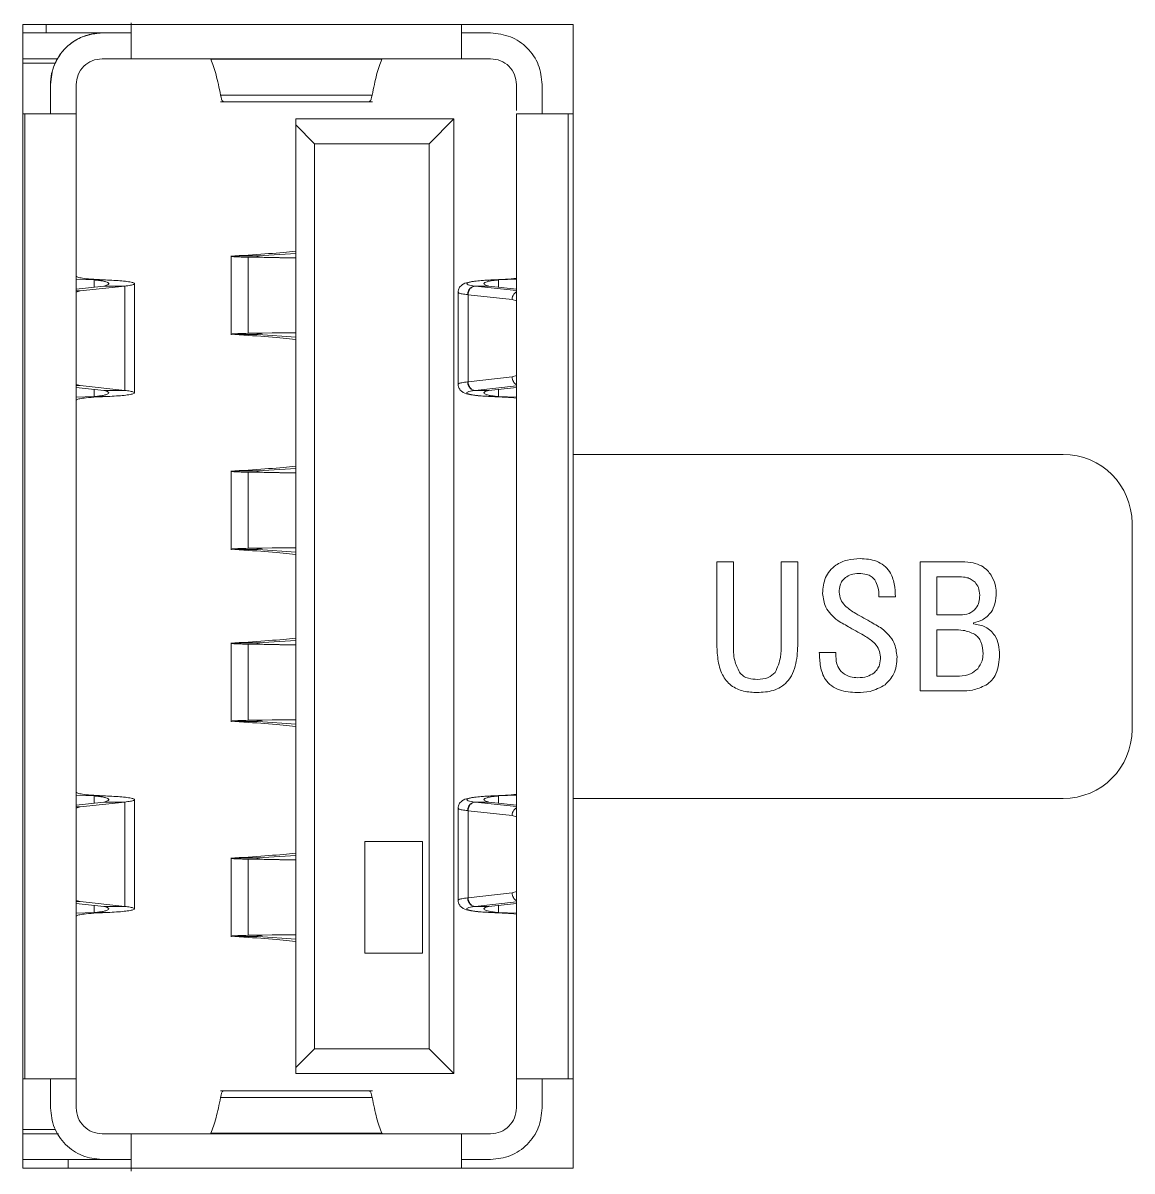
# Model space of a CAD drawing. Extents: x -194 to 239, y -574 to -265.
# Drawn here: x -128.701 to -124.624, y -309.644 to -305.425 of the extents above; entities that cross this region are included whole.
import ezdxf

# ---------------------------------------------------------------- set-up
doc = ezdxf.new("R2010")
doc.units = 0
doc.header["$LTSCALE"] = 0.5
doc.layers.get('0').update_dxf_attribs({"linetype": 'CONTINUOUS'})

msp = doc.modelspace()

# ---------------------------------------------------------------- linework, layer by layer
at = {"color": 7, "linetype": 'Continuous', "lineweight": 5}
for p, q in [((-128.70137, -305.43047), (-128.70137, -309.63406)), ((-126.6786, -305.43047), (-128.70137, -305.43047)), ((-128.61604, -305.43047), (-128.61604, -305.46182)), ((-126.6786, -307.01077), (-126.6786, -305.43047)), ((-128.46433, -305.46182), (-128.70137, -305.46182)), ((-128.30314, -305.46182), (-128.70137, -305.46182)), ((-128.4106, -305.46182), (-128.4106, -305.46182)), ((-128.30314, -305.46182), (-128.4106, -305.46182)), ((-126.98202, -305.46182), (-127.08948, -305.46182)), ((-126.98202, -305.46182), (-127.08948, -305.46182)), ((-126.98202, -305.46182), (-126.98202, -305.46182)), ((-128.70137, -305.55664), (-128.57281, -305.55664)), ((-128.4106, -305.55664), (-128.30314, -305.55664)), ((-127.08948, -305.55664), (-128.30314, -305.55664)), ((-128.01237, -305.55664), (-127.38025, -305.55664)), ((-128.01057, -305.55865), (-127.38205, -305.55865)), ((-127.08948, -305.55664), (-126.98202, -305.55664)), ((-128.70137, -305.57244), (-128.58299, -305.57244)), ((-128.58299, -305.57244), (-128.70137, -305.57244)), ((-128.58299, -305.57244), (-128.58299, -305.57244)), ((-128.60024, -305.65146), (-128.60024, -305.75892)), ((-128.50542, -305.65146), (-128.50542, -305.75892)), ((-127.97481, -305.68995), (-127.41781, -305.68995)), ((-126.8872, -305.65146), (-126.8872, -305.74669)), ((-126.79238, -305.65146), (-126.79238, -305.75892)), ((-127.97576, -305.71467), (-127.41686, -305.71467)), ((-128.69505, -309.3051), (-128.69505, -305.75892)), ((-128.60024, -305.75892), (-128.50542, -305.75892)), ((-128.50542, -305.75892), (-128.50542, -309.3051)), ((-126.8872, -305.75892), (-126.79238, -305.75892)), ((-126.8872, -305.75892), (-126.8872, -309.3051)), ((-126.69756, -305.75892), (-126.69756, -309.3051)), ((-126.69124, -305.75892), (-126.69756, -305.75892)), ((-126.6786, -305.75892), (-126.69124, -305.75892)), ((-127.69884, -305.77788), (-127.11729, -305.77788)), ((-127.11729, -305.77788), (-127.69884, -305.77788)), ((-127.69884, -305.77788), (-127.69884, -305.79978)), ((-127.69884, -305.79978), (-127.69884, -309.26424)), ((-127.6295, -305.86912), (-127.69884, -305.79978)), ((-127.11729, -305.77788), (-127.20853, -305.86912)), ((-127.11729, -305.77788), (-127.11729, -309.28613)), ((-127.6295, -305.86912), (-127.6295, -309.1949)), ((-127.20853, -305.86912), (-127.6295, -305.86912)), ((-127.20853, -305.86912), (-127.20853, -309.1949)), ((-127.93588, -306.28036), (-127.93588, -306.57121)), ((-127.83675, -306.28119), (-127.69884, -306.27217)), ((-127.83675, -306.28119), (-127.92294, -306.28119)), ((-127.87369, -306.28585), (-127.87369, -306.56575)), ((-127.87369, -306.28585), (-127.82033, -306.28585)), ((-127.69884, -306.28899), (-127.87369, -306.28585)), ((-127.82033, -306.28585), (-127.69884, -306.28803)), ((-128.43952, -306.36957), (-128.50542, -306.36723)), ((-128.50542, -306.4032), (-128.40406, -306.39208)), ((-128.32735, -306.39208), (-128.49065, -306.41)), ((-128.43952, -306.36957), (-128.43952, -306.39597)), ((-128.39827, -306.36957), (-128.43952, -306.36957)), ((-128.40406, -306.39208), (-128.32735, -306.39208)), ((-128.32735, -306.77558), (-128.32735, -306.39208)), ((-128.29113, -306.78445), (-128.29113, -306.38316)), ((-127.0385, -306.39221), (-127.03968, -306.39208)), ((-127.03968, -306.39208), (-126.98856, -306.39208)), ((-126.8872, -306.40881), (-127.03849, -306.39221)), ((-126.98856, -306.39208), (-126.8872, -306.4032)), ((-126.98182, -306.36963), (-126.98059, -306.36957)), ((-126.98059, -306.36957), (-126.9531, -306.36957)), ((-126.9531, -306.36957), (-126.8872, -306.36722)), ((-126.9531, -306.39597), (-126.9531, -306.36957)), ((-128.49065, -306.41), (-128.50542, -306.41)), ((-128.49065, -306.41), (-128.50542, -306.41395)), ((-127.10149, -306.41493), (-127.10149, -306.75277)), ((-127.06685, -306.4236), (-127.06527, -306.42375)), ((-126.90323, -306.44153), (-127.06527, -306.42375)), ((-127.06527, -306.74391), (-127.06527, -306.42375)), ((-126.90323, -306.44153), (-126.8872, -306.44677)), ((-127.93517, -306.56922), (-127.92294, -306.57041)), ((-127.83675, -306.57041), (-127.92294, -306.57041)), ((-127.87369, -306.56575), (-127.69884, -306.56261)), ((-127.87369, -306.56575), (-127.82033, -306.56575)), ((-127.69884, -306.57943), (-127.83675, -306.57041)), ((-127.82033, -306.56575), (-127.69884, -306.56357)), ((-127.06527, -306.74391), (-127.06685, -306.74406)), ((-126.90342, -306.72615), (-127.06527, -306.74391)), ((-126.8872, -306.72089), (-126.90342, -306.72615)), ((-128.50542, -306.75371), (-128.49065, -306.75766)), ((-128.49065, -306.75766), (-128.50542, -306.75766)), ((-128.50542, -306.76446), (-128.40406, -306.77558)), ((-128.49065, -306.75766), (-128.32735, -306.77558)), ((-128.43952, -306.77169), (-128.43952, -306.79809)), ((-128.40406, -306.77558), (-128.32735, -306.77558)), ((-127.0385, -306.77545), (-127.03968, -306.77558)), ((-127.03968, -306.77558), (-126.98856, -306.77558)), ((-126.8872, -306.75885), (-127.0385, -306.77545)), ((-126.8872, -306.76446), (-126.98856, -306.77558)), ((-126.9531, -306.79809), (-126.9531, -306.77169)), ((-128.43952, -306.79809), (-128.50542, -306.80043)), ((-128.39827, -306.79809), (-128.43952, -306.79809)), ((-126.98212, -306.79802), (-126.98088, -306.79808)), ((-126.98182, -306.79803), (-126.98059, -306.79809)), ((-126.98059, -306.79809), (-126.9531, -306.79809)), ((-126.8872, -306.80044), (-126.9531, -306.79809)), ((-126.6786, -307.01077), (-126.6786, -308.275)), ((-124.87706, -307.01077), (-126.6786, -307.01077)), ((-127.93588, -307.07051), (-127.93588, -307.36136)), ((-127.83675, -307.07133), (-127.92294, -307.07133)), ((-127.87369, -307.076), (-127.87369, -307.3559)), ((-127.87369, -307.076), (-127.82033, -307.076)), ((-127.69884, -307.07913), (-127.87369, -307.076)), ((-127.83675, -307.07134), (-127.69884, -307.06232)), ((-127.82033, -307.076), (-127.69884, -307.07818)), ((-124.62422, -308.02216), (-124.62422, -307.26361)), ((-127.93517, -307.35937), (-127.92294, -307.36056)), ((-127.83675, -307.36056), (-127.92294, -307.36056)), ((-127.87369, -307.3559), (-127.69884, -307.35276)), ((-127.87369, -307.3559), (-127.82033, -307.3559)), ((-127.69884, -307.36958), (-127.83675, -307.36056)), ((-127.82033, -307.3559), (-127.69884, -307.35372)), ((-126.15067, -307.40584), (-126.08989, -307.40584)), ((-126.15067, -307.70424), (-126.15067, -307.40584)), ((-126.08989, -307.40584), (-126.08989, -307.70794)), ((-125.91363, -307.70794), (-125.91363, -307.40584)), ((-125.91363, -307.40584), (-125.85285, -307.40584)), ((-125.85285, -307.40584), (-125.85285, -307.70424)), ((-125.40307, -307.40584), (-125.24903, -307.40584)), ((-125.40307, -307.87993), (-125.40307, -307.40584)), ((-125.34229, -307.46054), (-125.34229, -307.60034)), ((-125.25767, -307.46054), (-125.34229, -307.46054)), ((-125.49424, -307.53462), (-125.55502, -307.53462)), ((-125.34229, -307.60034), (-125.25501, -307.60034)), ((-125.20677, -307.62978), (-125.20677, -307.63301)), ((-125.34229, -307.65504), (-125.34229, -307.82523)), ((-125.27971, -307.65504), (-125.34229, -307.65504)), ((-127.93588, -307.70262), (-127.93588, -307.99348)), ((-127.83675, -307.70345), (-127.92294, -307.70345)), ((-127.87369, -307.70811), (-127.87369, -307.98802)), ((-127.87369, -307.70811), (-127.82033, -307.70811)), ((-127.69884, -307.71125), (-127.87369, -307.70811)), ((-127.83675, -307.70345), (-127.69884, -307.69443)), ((-127.82033, -307.70811), (-127.69884, -307.71029)), ((-125.77383, -307.7388), (-125.71305, -307.7388)), ((-125.71305, -307.7388), (-125.71305, -307.75172)), ((-125.34229, -307.82523), (-125.25881, -307.82523)), ((-125.25292, -307.87993), (-125.40307, -307.87993)), ((-127.93517, -307.99149), (-127.92294, -307.99268)), ((-127.83675, -307.99268), (-127.92294, -307.99268)), ((-127.87369, -307.98802), (-127.69884, -307.98488)), ((-127.87369, -307.98802), (-127.82033, -307.98802)), ((-127.69884, -308.0017), (-127.83675, -307.99268)), ((-127.82033, -307.98802), (-127.69884, -307.98584)), ((-128.43952, -308.26593), (-128.50542, -308.26358)), ((-126.9531, -308.26593), (-126.8872, -308.26358)), ((-128.50542, -308.29955), (-128.40406, -308.28843)), ((-128.32735, -308.28843), (-128.49065, -308.30635)), ((-128.43952, -308.26593), (-128.43952, -308.29232)), ((-128.39827, -308.26593), (-128.43952, -308.26593)), ((-128.40406, -308.28843), (-128.32735, -308.28843)), ((-128.32735, -308.67194), (-128.32735, -308.28843)), ((-128.29113, -308.68081), (-128.29113, -308.27952)), ((-127.0385, -308.28856), (-127.03968, -308.28843)), ((-127.03968, -308.28843), (-126.98856, -308.28843)), ((-126.8872, -308.30517), (-127.03849, -308.28856)), ((-126.98856, -308.28843), (-126.8872, -308.29955)), ((-126.98182, -308.26599), (-126.98059, -308.26593)), ((-126.98059, -308.26593), (-126.9531, -308.26593)), ((-126.9531, -308.29232), (-126.9531, -308.26593)), ((-126.6786, -308.275), (-124.87706, -308.275)), ((-126.6786, -309.63406), (-126.6786, -308.275)), ((-128.49065, -308.30635), (-128.50542, -308.30635)), ((-128.49065, -308.30635), (-128.50542, -308.31031)), ((-127.10149, -308.31128), (-127.10149, -308.64913)), ((-127.06685, -308.31995), (-127.06527, -308.3201)), ((-126.90323, -308.33788), (-127.06527, -308.3201)), ((-127.06527, -308.64027), (-127.06527, -308.3201)), ((-126.90323, -308.33789), (-126.8872, -308.34313)), ((-127.44473, -308.84365), (-127.44473, -308.43277)), ((-127.44473, -308.43277), (-127.23297, -308.43277)), ((-127.23297, -308.43277), (-127.23297, -308.84365)), ((-127.93588, -308.49277), (-127.93588, -308.78363)), ((-127.83675, -308.4936), (-127.92294, -308.4936)), ((-127.87369, -308.49826), (-127.87369, -308.77816)), ((-127.87369, -308.49826), (-127.82033, -308.49826)), ((-127.69884, -308.5014), (-127.87369, -308.49826)), ((-127.83675, -308.4936), (-127.69884, -308.48458)), ((-127.82033, -308.49826), (-127.69884, -308.50044)), ((-127.06527, -308.64027), (-127.06685, -308.64041)), ((-126.90342, -308.62251), (-127.06527, -308.64027)), ((-126.8872, -308.61724), (-126.90342, -308.62251)), ((-128.50542, -308.65006), (-128.49065, -308.65402)), ((-128.49065, -308.65402), (-128.50542, -308.65402)), ((-128.50542, -308.66081), (-128.40406, -308.67194)), ((-128.49065, -308.65402), (-128.32735, -308.67194)), ((-128.43952, -308.66805), (-128.43952, -308.69444)), ((-128.40406, -308.67194), (-128.32735, -308.67194)), ((-127.0385, -308.67181), (-127.03968, -308.67194)), ((-127.03968, -308.67194), (-126.98856, -308.67194)), ((-126.8872, -308.6552), (-127.0385, -308.67181)), ((-126.8872, -308.66081), (-126.98856, -308.67194)), ((-126.9531, -308.69444), (-126.9531, -308.66805)), ((-128.43952, -308.69444), (-128.50542, -308.69678)), ((-128.39827, -308.69444), (-128.43952, -308.69444)), ((-126.98212, -308.69437), (-126.98088, -308.69443)), ((-126.98182, -308.69438), (-126.98059, -308.69444)), ((-126.98059, -308.69444), (-126.9531, -308.69444)), ((-126.8872, -308.69679), (-126.9531, -308.69444)), ((-127.93517, -308.78164), (-127.92294, -308.78283)), ((-127.83675, -308.78282), (-127.92294, -308.78282)), ((-127.87369, -308.77816), (-127.69884, -308.77502)), ((-127.87369, -308.77816), (-127.82033, -308.77816)), ((-127.69884, -308.79184), (-127.83675, -308.78282)), ((-127.82033, -308.77816), (-127.69884, -308.77598)), ((-127.23297, -308.84365), (-127.44473, -308.84365)), ((-127.6295, -309.1949), (-127.69884, -309.26424)), ((-127.20853, -309.1949), (-127.6295, -309.1949)), ((-127.11729, -309.28613), (-127.20853, -309.1949)), ((-127.69884, -309.26424), (-127.69884, -309.28613)), ((-128.70137, -309.3051), (-128.69505, -309.3051)), ((-128.60024, -309.3051), (-128.60024, -309.41256)), ((-128.50542, -309.3051), (-128.50542, -309.41256)), ((-127.11729, -309.28613), (-127.69884, -309.28613)), ((-126.8872, -309.3051), (-126.8872, -309.41256)), ((-126.79238, -309.3051), (-126.79238, -309.41256)), ((-126.6786, -309.3051), (-126.69756, -309.3051)), ((-127.41686, -309.34934), (-127.97576, -309.34934)), ((-127.41781, -309.37406), (-127.97481, -309.37406)), ((-128.58299, -309.49157), (-128.70137, -309.49157)), ((-128.57094, -309.50737), (-128.70137, -309.50737)), ((-128.57094, -309.50737), (-128.70137, -309.50737)), ((-128.4106, -309.50737), (-128.4106, -309.50737)), ((-128.30314, -309.50737), (-128.4106, -309.50737)), ((-128.35339, -309.50737), (-127.44476, -309.50737)), ((-128.34348, -309.50737), (-128.35339, -309.50737)), ((-127.08948, -309.50737), (-128.30314, -309.50737)), ((-128.01237, -309.50737), (-128.01057, -309.50536)), ((-128.01237, -309.50737), (-127.38025, -309.50737)), ((-127.38205, -309.50536), (-128.01057, -309.50536)), ((-127.94786, -309.50737), (-127.44476, -309.50737)), ((-127.39531, -309.50737), (-126.98202, -309.50737)), ((-127.38025, -309.50737), (-127.38205, -309.50536)), ((-126.98202, -309.50737), (-127.08948, -309.50737)), ((-126.98202, -309.50737), (-126.98202, -309.50737)), ((-128.46433, -309.60219), (-128.70137, -309.60219)), ((-128.53576, -309.60219), (-128.53576, -309.63406)), ((-128.30314, -309.60219), (-128.4106, -309.60219)), ((-126.98202, -309.60219), (-127.08948, -309.60219)), ((-128.70137, -309.63406), (-126.6786, -309.63406))]:
    msp.add_line(p, q, dxfattribs=at)
for centre, start, end in [((-124.87706, -307.26361), 0, 90), ((-124.87706, -308.02216), 270, 0)]:
    msp.add_arc(centre, 0.25285, start, end, dxfattribs=at)
for points, knots in [([(-128.30314, -305.42511), (-128.30314, -305.42865), (-128.30314, -305.45737), (-128.30314, -305.50202), (-128.30314, -305.54792), (-128.30314, -305.55373), (-128.30314, -305.55664)], [0, 0, 0, 0, 0.0448633, 0.3632421, 0.6816216, 1, 1, 1, 1]), ([(-127.08948, -305.43047), (-127.08948, -305.43221), (-127.08948, -305.45904), (-127.08948, -305.50195), (-127.08948, -305.54794), (-127.08948, -305.55374), (-127.08948, -305.55664)], [0, 0, 0, 0, 0.022587, 0.3483913, 0.6741963, 1, 1, 1, 1]), ([(-128.4106, -305.46182), (-128.43545, -305.46467), (-128.48515, -305.47037), (-128.54783, -305.51423), (-128.59168, -305.57691), (-128.59739, -305.62661), (-128.60024, -305.65146)], [0, 0, 0, 0, 0.2499983, 0.499999, 0.7499998, 1, 1, 1, 1]), ([(-128.58299, -305.57244), (-128.57412, -305.55666), (-128.55638, -305.52509), (-128.51425, -305.48994), (-128.46474, -305.46629), (-128.42865, -305.46331), (-128.4106, -305.46182)], [0, 0, 0, 0, 0.2499997, 0.5, 0.75, 1, 1, 1, 1]), ([(-128.46433, -305.46182), (-128.4482, -305.46182), (-128.41593, -305.46182), (-128.3749, -305.46182), (-128.34749, -305.46182), (-128.33786, -305.46182), (-128.34749, -305.46182), (-128.3749, -305.46182), (-128.41593, -305.46182), (-128.4482, -305.46182), (-128.46433, -305.46182)], [0, 0, 0, 0, 0.1250005, 0.2500011, 0.3750018, 0.4999987, 0.6250016, 0.7500023, 0.8749995, 1, 1, 1, 1]), ([(-126.79238, -305.65146), (-126.79523, -305.62661), (-126.80093, -305.57691), (-126.84478, -305.51423), (-126.90747, -305.47037), (-126.95717, -305.46467), (-126.98202, -305.46182)], [0, 0, 0, 0, 0.2499993, 0.499999, 0.7499988, 1, 1, 1, 1]), ([(-126.98202, -305.46182), (-126.95717, -305.46467), (-126.90747, -305.47037), (-126.84478, -305.51422), (-126.80093, -305.57691), (-126.79523, -305.6266), (-126.79238, -305.65145)], [0, 0, 0, 0, 0.2500012, 0.500001, 0.7500007, 1, 1, 1, 1]), ([(-128.50542, -305.65146), (-128.50399, -305.63903), (-128.50114, -305.61418), (-128.47922, -305.58284), (-128.44788, -305.56091), (-128.42303, -305.55806), (-128.4106, -305.55664)], [0, 0, 0, 0, 0.2500018, 0.4999978, 0.7499982, 1, 1, 1, 1]), ([(-128.4106, -305.55664), (-128.40663, -305.55664), (-128.39202, -305.55664), (-128.3711, -305.55664), (-128.3593, -305.55664), (-128.35339, -305.55664)], [0, 0, 0, 0, 0.1573883, 0.5786999, 1, 1, 1, 1]), ([(-128.35339, -305.55664), (-128.34937, -305.55664), (-128.3422, -305.55664), (-128.34187, -305.55664), (-128.34173, -305.55664)], [0, 0, 0, 0, 0.5601496, 1, 1, 1, 1]), ([(-128.01057, -305.55865), (-128.00414, -305.57552), (-127.99203, -305.6073), (-127.98031, -305.66356), (-127.97481, -305.68995)], [0, 0, 0, 0, 0.5310703, 1, 1, 1, 1]), ([(-127.38204, -305.55865), (-127.38847, -305.57552), (-127.40058, -305.6073), (-127.41231, -305.66356), (-127.41781, -305.68995)], [0, 0, 0, 0, 0.5310703, 1, 1, 1, 1]), ([(-126.98202, -305.55664), (-126.96959, -305.55806), (-126.94474, -305.56091), (-126.9134, -305.58284), (-126.89147, -305.61418), (-126.88862, -305.63903), (-126.8872, -305.65146)], [0, 0, 0, 0, 0.2500007, 0.5, 0.7499993, 1, 1, 1, 1]), ([(-128.60024, -305.65146), (-128.59949, -305.63782), (-128.59801, -305.61055), (-128.588, -305.58515), (-128.58299, -305.57244)], [0, 0, 0, 0, 0.4999967, 1, 1, 1, 1]), ([(-127.96501, -305.71156), (-127.96583, -305.71248), (-127.96921, -305.71627), (-127.97239, -305.7013), (-127.97481, -305.68995)], [0, 0, 0, 0, 0.2413034, 1, 1, 1, 1]), ([(-127.41781, -305.68995), (-127.42031, -305.7013), (-127.42362, -305.71627), (-127.42691, -305.71248), (-127.42771, -305.71156)], [0, 0, 0, 0, 0.7587274, 1, 1, 1, 1]), ([(-128.70137, -305.75892), (-128.68812, -305.75892), (-128.66162, -305.75892), (-128.62819, -305.75892), (-128.6048, -305.75892), (-128.60176, -305.75892), (-128.60024, -305.75892)], [0, 0, 0, 0, 0.2499967, 0.5000034, 0.7500019, 1, 1, 1, 1]), ([(-128.69505, -305.75892), (-128.6702, -305.75892), (-128.62051, -305.75892), (-128.55782, -305.75892), (-128.51397, -305.75892), (-128.50827, -305.75892), (-128.50542, -305.75892)], [0, 0, 0, 0, 0.2500027, 0.5000039, 0.7500051, 1, 1, 1, 1]), ([(-126.69756, -305.75892), (-126.72241, -305.75892), (-126.77211, -305.75892), (-126.83479, -305.75892), (-126.87865, -305.75892), (-126.88435, -305.75892), (-126.8872, -305.75892)], [0, 0, 0, 0, 0.2499997, 0.500002, 0.7500042, 1, 1, 1, 1]), ([(-126.79238, -305.75892), (-126.79086, -305.75892), (-126.78782, -305.75892), (-126.76443, -305.75892), (-126.731, -305.75892), (-126.70449, -305.75892), (-126.69124, -305.75892)], [0, 0, 0, 0, 0.249996, 0.4999979, 0.750004, 1, 1, 1, 1]), ([(-127.92294, -306.28119), (-127.87874, -306.27846), (-127.7852, -306.27269), (-127.72866, -306.26659), (-127.69884, -306.26338)], [0, 0, 0, 0, 0.4725087, 1, 1, 1, 1]), ([(-127.92294, -306.28119), (-127.9267, -306.28145), (-127.93421, -306.28197), (-127.93532, -306.28249), (-127.93588, -306.28275)], [0, 0, 0, 0, 0.4999944, 1, 1, 1, 1]), ([(-127.93588, -306.28275), (-127.93466, -306.28312), (-127.93237, -306.28381), (-127.91599, -306.28469), (-127.89627, -306.28538), (-127.88075, -306.2857), (-127.87369, -306.28585)], [0, 0, 0, 0, 0.3077173, 0.5770266, 0.8078106, 1, 1, 1, 1]), ([(-127.82033, -306.28585), (-127.82465, -306.28557), (-127.83318, -306.28502), (-127.84018, -306.28377), (-127.84214, -306.28242), (-127.83855, -306.2816), (-127.83675, -306.28119)], [0, 0, 0, 0, 0.2525727, 0.4997283, 0.7499079, 1, 1, 1, 1]), ([(-128.50542, -306.35596), (-128.50368, -306.35752), (-128.50054, -306.36036), (-128.47683, -306.36425), (-128.44382, -306.36743), (-128.41312, -306.36887), (-128.39827, -306.36957)], [0, 0, 0, 0, 0.2763, 0.5006993, 0.7584516, 1, 1, 1, 1]), ([(-126.98059, -306.36957), (-126.96191, -306.36884), (-126.92454, -306.36736), (-126.89965, -306.36495), (-126.8872, -306.36375)], [0, 0, 0, 0, 0.4998342, 1, 1, 1, 1]), ([(-128.43952, -306.36957), (-128.43392, -306.37008), (-128.42241, -306.37112), (-128.40778, -306.37336), (-128.3958, -306.37612), (-128.38815, -306.37939), (-128.38521, -306.3828), (-128.38698, -306.3861), (-128.393, -306.38928), (-128.40044, -306.39116), (-128.40406, -306.39208)], [0, 0, 0, 0, 0.1150952, 0.2365391, 0.3643917, 0.4987007, 0.6241842, 0.749661, 0.8781939, 1, 1, 1, 1]), ([(-128.32735, -306.39208), (-128.31953, -306.39109), (-128.30476, -306.38923), (-128.29311, -306.38602), (-128.28966, -306.38272), (-128.29563, -306.37934), (-128.3115, -306.37609), (-128.33625, -306.3733), (-128.3654, -306.37107), (-128.38764, -306.37006), (-128.39827, -306.36957)], [0, 0, 0, 0, 0.1324694, 0.2501494, 0.3753605, 0.5005625, 0.6406294, 0.7705601, 0.8903473, 1, 1, 1, 1]), ([(-126.98085, -306.36958), (-126.99333, -306.37026), (-127.02538, -306.37198), (-127.05915, -306.37685), (-127.07733, -306.38054), (-127.09199, -306.39053), (-127.09783, -306.39931), (-127.10082, -306.40668), (-127.10123, -306.41192), (-127.10148, -306.4152)], [0, 0, 0, 0, 0.2086623, 0.5356558, 0.7705003, 0.8696643, 0.9158981, 0.9472118, 1, 1, 1, 1]), ([(-127.03968, -306.39208), (-127.04954, -306.39044), (-127.06652, -306.38761), (-127.07134, -306.3832), (-127.06681, -306.37964), (-127.05484, -306.37649), (-127.03604, -306.37369), (-127.01164, -306.37129), (-126.99177, -306.37019), (-126.98182, -306.36963)], [0, 0, 0, 0, 0.2137817, 0.3684435, 0.4973073, 0.6227106, 0.7482701, 0.8740795, 1, 1, 1, 1]), ([(-127.03968, -306.39208), (-127.04296, -306.39249), (-127.048, -306.39313), (-127.05419, -306.39706), (-127.0585, -306.40113), (-127.06204, -306.40618), (-127.06556, -306.41353), (-127.06634, -306.41963), (-127.06685, -306.4236)], [0, 0, 0, 0, 0.2394623, 0.368372, 0.5000095, 0.6316622, 0.7605529, 1, 1, 1, 1]), ([(-127.06527, -306.42375), (-127.06473, -306.41961), (-127.06364, -306.41135), (-127.05734, -306.40092), (-127.04861, -306.39363), (-127.04187, -306.39268), (-127.0385, -306.39221)], [0, 0, 0, 0, 0.2499974, 0.5000012, 0.7499908, 1, 1, 1, 1]), ([(-126.9531, -306.36957), (-126.95841, -306.37006), (-126.96955, -306.37108), (-126.98412, -306.3733), (-126.99649, -306.37609), (-127.00442, -306.37934), (-127.0074, -306.38272), (-127.00568, -306.38602), (-126.99986, -306.38922), (-126.99247, -306.39109), (-126.98856, -306.39208)], [0, 0, 0, 0, 0.1091775, 0.2286557, 0.3584836, 0.4986836, 0.6241392, 0.7496542, 0.8675172, 1, 1, 1, 1]), ([(-127.10085, -306.41492), (-127.1005, -306.41582), (-127.09971, -306.41784), (-127.08819, -306.42082), (-127.07382, -306.42269), (-127.06685, -306.4236)], [0, 0, 0, 0, 0.292288, 0.6565317, 1, 1, 1, 1]), ([(-126.8872, -306.41289), (-126.8889, -306.414), (-126.89262, -306.41643), (-126.8976, -306.42245), (-126.90192, -306.43098), (-126.90277, -306.43787), (-126.90323, -306.44153)], [0, 0, 0, 0, 0.1943063, 0.425823, 0.6944352, 1, 1, 1, 1]), ([(-127.87369, -306.56575), (-127.88412, -306.56598), (-127.90784, -306.56651), (-127.92711, -306.56747), (-127.9355, -306.56828), (-127.93514, -306.5687), (-127.93501, -306.56885)], [0, 0, 0, 0, 0.2892265, 0.6581413, 0.8734982, 1, 1, 1, 1]), ([(-127.92294, -306.57041), (-127.87874, -306.57314), (-127.7852, -306.57891), (-127.72866, -306.58501), (-127.69884, -306.58822)], [0, 0, 0, 0, 0.4725087, 1, 1, 1, 1]), ([(-127.82033, -306.56575), (-127.82273, -306.5659), (-127.82797, -306.56623), (-127.83454, -306.56693), (-127.83992, -306.5678), (-127.84067, -306.56849), (-127.84106, -306.56885)], [0, 0, 0, 0, 0.1960661, 0.4281454, 0.6961489, 1, 1, 1, 1]), ([(-127.84106, -306.56885), (-127.84088, -306.56911), (-127.84051, -306.56963), (-127.838, -306.57015), (-127.83675, -306.57041)], [0, 0, 0, 0, 0.5000186, 1, 1, 1, 1]), ([(-127.06685, -306.74406), (-127.07439, -306.74504), (-127.08865, -306.7469), (-127.09976, -306.74991), (-127.1005, -306.75187), (-127.10085, -306.75278)], [0, 0, 0, 0, 0.3742237, 0.7075692, 1, 1, 1, 1]), ([(-127.06685, -306.74406), (-127.06634, -306.74803), (-127.06556, -306.75413), (-127.06204, -306.76148), (-127.0585, -306.76653), (-127.05419, -306.7706), (-127.048, -306.77453), (-127.04296, -306.77517), (-127.03968, -306.77558)], [0, 0, 0, 0, 0.2394462, 0.3683469, 0.4999991, 0.6316557, 0.7605649, 1, 1, 1, 1]), ([(-127.0385, -306.77545), (-127.04187, -306.77498), (-127.04861, -306.77403), (-127.05734, -306.76674), (-127.06364, -306.75631), (-127.06473, -306.74805), (-127.06527, -306.74391)], [0, 0, 0, 0, 0.2500054, 0.5000001, 0.7499925, 1, 1, 1, 1]), ([(-126.90342, -306.72615), (-126.90309, -306.72915), (-126.90242, -306.73514), (-126.89886, -306.74337), (-126.8938, -306.75037), (-126.8894, -306.75332), (-126.8872, -306.75479)], [0, 0, 0, 0, 0.2500038, 0.5000081, 0.7500166, 1, 1, 1, 1]), ([(-128.43952, -306.79809), (-128.4342, -306.7976), (-128.42307, -306.79658), (-128.4085, -306.79436), (-128.39612, -306.79157), (-128.3882, -306.78832), (-128.38521, -306.78494), (-128.38694, -306.78164), (-128.39275, -306.77843), (-128.40015, -306.77657), (-128.40406, -306.77558)], [0, 0, 0, 0, 0.1091769, 0.2286595, 0.3584713, 0.498673, 0.6241274, 0.7496561, 0.8675184, 1, 1, 1, 1]), ([(-128.39827, -306.79809), (-128.38708, -306.79758), (-128.36409, -306.79654), (-128.33481, -306.7943), (-128.31086, -306.79154), (-128.29554, -306.78827), (-128.28966, -306.78486), (-128.2932, -306.78156), (-128.30524, -306.77838), (-128.32011, -306.7765), (-128.32735, -306.77558)], [0, 0, 0, 0, 0.1156002, 0.2373664, 0.3653113, 0.4994453, 0.6246494, 0.7498525, 0.8782125, 1, 1, 1, 1]), ([(-127.10148, -306.75246), (-127.10122, -306.75574), (-127.10059, -306.76381), (-127.09315, -306.77631), (-127.07733, -306.78715), (-127.06301, -306.78998), (-127.04017, -306.79368), (-127.01424, -306.79621), (-126.99339, -306.79738), (-126.98084, -306.79808)], [0, 0, 0, 0, 0.0527521, 0.1299055, 0.2289611, 0.4642021, 0.6534121, 0.7914897, 1, 1, 1, 1]), ([(-127.03968, -306.77558), (-127.0458, -306.77651), (-127.05803, -306.77836), (-127.06795, -306.78151), (-127.07102, -306.7848), (-127.06649, -306.78808), (-127.05468, -306.7912), (-127.03602, -306.794), (-127.01174, -306.79638), (-126.99179, -306.79748), (-126.98182, -306.79803)], [0, 0, 0, 0, 0.1242614, 0.2486632, 0.3731342, 0.4986184, 0.6242331, 0.7496854, 0.874932, 1, 1, 1, 1]), ([(-126.98856, -306.77558), (-126.99218, -306.7765), (-126.99962, -306.77838), (-127.00563, -306.78156), (-127.0074, -306.78486), (-127.00446, -306.78827), (-126.99681, -306.79154), (-126.98484, -306.7943), (-126.9702, -306.79654), (-126.9587, -306.79758), (-126.9531, -306.79809)], [0, 0, 0, 0, 0.1218061, 0.2503397, 0.3758031, 0.5013009, 0.6356106, 0.7634599, 0.8849043, 1, 1, 1, 1]), ([(-128.39827, -306.79809), (-128.41312, -306.79878), (-128.44382, -306.80023), (-128.47683, -306.80341), (-128.50054, -306.8073), (-128.50368, -306.81014), (-128.50542, -306.8117)], [0, 0, 0, 0, 0.2415329, 0.499301, 0.7236653, 1, 1, 1, 1]), ([(-126.8872, -306.80391), (-126.89965, -306.80271), (-126.92454, -306.8003), (-126.96191, -306.79882), (-126.98059, -306.79809)], [0, 0, 0, 0, 0.500166, 1, 1, 1, 1]), ([(-127.92294, -307.07133), (-127.9267, -307.07159), (-127.93421, -307.07211), (-127.93532, -307.07264), (-127.93588, -307.0729)], [0, 0, 0, 0, 0.4999943, 1, 1, 1, 1]), ([(-127.93588, -307.0729), (-127.93466, -307.07327), (-127.93237, -307.07396), (-127.91599, -307.07484), (-127.89627, -307.07553), (-127.88075, -307.07585), (-127.87369, -307.076)], [0, 0, 0, 0, 0.3077179, 0.5770124, 0.8078101, 1, 1, 1, 1]), ([(-127.92294, -307.07134), (-127.87874, -307.06861), (-127.7852, -307.06283), (-127.72866, -307.05674), (-127.69884, -307.05352)], [0, 0, 0, 0, 0.4725072, 1, 1, 1, 1]), ([(-127.82033, -307.076), (-127.82465, -307.07572), (-127.83318, -307.07516), (-127.84017, -307.07392), (-127.84214, -307.07256), (-127.83855, -307.07174), (-127.83675, -307.07133)], [0, 0, 0, 0, 0.252573, 0.499762, 0.7499072, 1, 1, 1, 1]), ([(-127.87369, -307.3559), (-127.88412, -307.35613), (-127.90784, -307.35665), (-127.92711, -307.35762), (-127.9355, -307.35843), (-127.93514, -307.35885), (-127.93501, -307.359)], [0, 0, 0, 0, 0.2892215, 0.65813, 0.8734833, 1, 1, 1, 1]), ([(-127.92294, -307.36056), (-127.87874, -307.36329), (-127.7852, -307.36906), (-127.72866, -307.37516), (-127.69884, -307.37837)], [0, 0, 0, 0, 0.4725072, 1, 1, 1, 1]), ([(-127.82033, -307.3559), (-127.82273, -307.35605), (-127.82797, -307.35638), (-127.83454, -307.35707), (-127.83992, -307.35795), (-127.84067, -307.35863), (-127.84106, -307.359)], [0, 0, 0, 0, 0.1960655, 0.428145, 0.6961487, 1, 1, 1, 1]), ([(-127.84106, -307.359), (-127.84088, -307.35926), (-127.84051, -307.35978), (-127.838, -307.3603), (-127.83675, -307.36056)], [0, 0, 0, 0, 0.4999652, 1, 1, 1, 1]), ([(-125.76168, -307.52132), (-125.76002, -307.50126), (-125.75673, -307.46125), (-125.71808, -307.41745), (-125.6709, -307.39637), (-125.63969, -307.39458), (-125.62407, -307.39368)], [0, 0, 0, 0, 0.280004, 0.5584897, 0.7789893, 1, 1, 1, 1]), ([(-125.62407, -307.39368), (-125.60332, -307.39492), (-125.56206, -307.39737), (-125.51367, -307.43518), (-125.49625, -307.48625), (-125.49491, -307.51848), (-125.49424, -307.53462)], [0, 0, 0, 0, 0.2805999, 0.5581787, 0.7786597, 1, 1, 1, 1]), ([(-125.24903, -307.40584), (-125.23519, -307.40616), (-125.21049, -307.40674), (-125.18772, -307.41614), (-125.17771, -307.42028)], [0, 0, 0, 0, 0.560465, 1, 1, 1, 1]), ([(-125.62796, -307.44839), (-125.63804, -307.44887), (-125.65603, -307.44972), (-125.67123, -307.45922), (-125.67791, -307.46339)], [0, 0, 0, 0, 0.5602035, 1, 1, 1, 1]), ([(-125.56946, -307.47213), (-125.5736, -307.46758), (-125.5819, -307.45848), (-125.60257, -307.44975), (-125.61833, -307.4489), (-125.62796, -307.44839)], [0, 0, 0, 0, 0.2795654, 0.5596081, 1, 1, 1, 1]), ([(-125.20145, -307.48049), (-125.20579, -307.47673), (-125.21448, -307.46921), (-125.23397, -307.46192), (-125.24868, -307.46107), (-125.25767, -307.46054)], [0, 0, 0, 0, 0.2798916, 0.5599348, 1, 1, 1, 1]), ([(-125.17771, -307.42028), (-125.17008, -307.42556), (-125.15645, -307.43501), (-125.14688, -307.44851), (-125.14266, -307.45447)], [0, 0, 0, 0, 0.5593592, 1, 1, 1, 1]), ([(-125.14266, -307.45447), (-125.13667, -307.46551), (-125.12596, -307.48527), (-125.12424, -307.50759), (-125.12348, -307.51743)], [0, 0, 0, 0, 0.5593184, 1, 1, 1, 1]), ([(-125.67791, -307.46339), (-125.68205, -307.46731), (-125.69034, -307.47513), (-125.69929, -307.49385), (-125.70029, -307.50849), (-125.70089, -307.51743)], [0, 0, 0, 0, 0.2800235, 0.5602272, 1, 1, 1, 1]), ([(-125.55502, -307.53462), (-125.55517, -307.52229), (-125.55543, -307.50032), (-125.56518, -307.48073), (-125.56946, -307.47213)], [0, 0, 0, 0, 0.5611962, 1, 1, 1, 1]), ([(-125.18426, -307.52854), (-125.18491, -307.51858), (-125.18606, -307.5008), (-125.19675, -307.48669), (-125.20145, -307.48049)], [0, 0, 0, 0, 0.5600114, 1, 1, 1, 1]), ([(-125.70631, -307.62161), (-125.7236, -307.60647), (-125.75449, -307.57942), (-125.75948, -307.53908), (-125.76168, -307.52132)], [0, 0, 0, 0, 0.5598314, 1, 1, 1, 1]), ([(-125.70089, -307.51743), (-125.69969, -307.52644), (-125.69726, -307.54448), (-125.67721, -307.57096), (-125.65796, -307.58383), (-125.64619, -307.5917)], [0, 0, 0, 0, 0.2793109, 0.5593957, 1, 1, 1, 1]), ([(-125.25501, -307.60034), (-125.24422, -307.59962), (-125.22271, -307.5982), (-125.19751, -307.5793), (-125.18569, -307.5538), (-125.18474, -307.53697), (-125.18426, -307.52854)], [0, 0, 0, 0, 0.2805235, 0.5587984, 0.7790247, 1, 1, 1, 1]), ([(-125.12348, -307.51743), (-125.12396, -307.53184), (-125.12482, -307.55754), (-125.13649, -307.58034), (-125.14162, -307.59037)], [0, 0, 0, 0, 0.560531, 1, 1, 1, 1]), ([(-125.60365, -307.67954), (-125.62286, -307.66882), (-125.65717, -307.64966), (-125.69129, -307.63018), (-125.70631, -307.62161)], [0, 0, 0, 0, 0.5599965, 1, 1, 1, 1]), ([(-125.64619, -307.5917), (-125.62701, -307.6026), (-125.59276, -307.62208), (-125.55857, -307.64167), (-125.54353, -307.65029)], [0, 0, 0, 0, 0.559992, 1, 1, 1, 1]), ([(-125.14162, -307.59037), (-125.15179, -307.60108), (-125.17002, -307.62029), (-125.19551, -307.62687), (-125.20677, -307.62978)], [0, 0, 0, 0, 0.5580603, 1, 1, 1, 1]), ([(-125.54353, -307.65029), (-125.52605, -307.66634), (-125.49482, -307.69502), (-125.4902, -307.73676), (-125.48816, -307.75514)], [0, 0, 0, 0, 0.5595136, 1, 1, 1, 1]), ([(-125.20278, -307.67157), (-125.21655, -307.66574), (-125.24121, -307.65531), (-125.26791, -307.65512), (-125.27971, -307.65504)], [0, 0, 0, 0, 0.5582771, 1, 1, 1, 1]), ([(-125.20677, -307.63301), (-125.19143, -307.63592), (-125.16086, -307.64174), (-125.12772, -307.67258), (-125.11318, -307.71017), (-125.11194, -307.73444), (-125.11132, -307.74659)], [0, 0, 0, 0, 0.2803463, 0.5588032, 0.7791122, 1, 1, 1, 1]), ([(-125.1721, -307.74412), (-125.17316, -307.72866), (-125.17464, -307.70709), (-125.1886, -307.6829), (-125.19805, -307.67534), (-125.20278, -307.67157)], [0, 0, 0, 0, 0.5590146, 0.7795628, 1, 1, 1, 1]), ([(-127.92294, -307.70345), (-127.9267, -307.70371), (-127.93421, -307.70423), (-127.93532, -307.70475), (-127.93588, -307.70501)], [0, 0, 0, 0, 0.4999943, 1, 1, 1, 1]), ([(-127.93588, -307.70501), (-127.93466, -307.70538), (-127.93237, -307.70608), (-127.91599, -307.70696), (-127.89627, -307.70764), (-127.88075, -307.70797), (-127.87369, -307.70811)], [0, 0, 0, 0, 0.3077179, 0.5770124, 0.8078101, 1, 1, 1, 1]), ([(-127.92294, -307.70345), (-127.87874, -307.70073), (-127.7852, -307.69495), (-127.72866, -307.68886), (-127.69884, -307.68564)], [0, 0, 0, 0, 0.4725103, 1, 1, 1, 1]), ([(-127.82033, -307.70811), (-127.82386, -307.70788), (-127.83179, -307.70735), (-127.83832, -307.70639), (-127.84104, -307.70547), (-127.84139, -307.70451), (-127.83852, -307.70386), (-127.83675, -307.70345)], [0, 0, 0, 0, 0.203878, 0.4592773, 0.6069689, 0.7572607, 1, 1, 1, 1]), ([(-126.00204, -307.88601), (-126.01891, -307.88515), (-126.05256, -307.88344), (-126.10051, -307.86292), (-126.13463, -307.81944), (-126.14872, -307.76374), (-126.15002, -307.72409), (-126.15067, -307.70424)], [0, 0, 0, 0, 0.1870307, 0.3733031, 0.5591282, 0.7792649, 1, 1, 1, 1]), ([(-126.08989, -307.70794), (-126.08986, -307.72824), (-126.08982, -307.7644), (-126.07448, -307.79698), (-126.06776, -307.81127)], [0, 0, 0, 0, 0.5615941, 1, 1, 1, 1]), ([(-125.85285, -307.70424), (-125.85376, -307.72944), (-125.85557, -307.77961), (-125.88359, -307.84808), (-125.94241, -307.88269), (-125.98212, -307.8849), (-126.00204, -307.88601)], [0, 0, 0, 0, 0.2813996, 0.5601254, 0.7792809, 1, 1, 1, 1]), ([(-125.93576, -307.81184), (-125.92784, -307.79328), (-125.91364, -307.75998), (-125.91363, -307.7239), (-125.91363, -307.70794)], [0, 0, 0, 0, 0.5575318, 1, 1, 1, 1]), ([(-125.54894, -307.75514), (-125.55014, -307.74603), (-125.55253, -307.72779), (-125.57246, -307.70079), (-125.59181, -307.68761), (-125.60365, -307.67954)], [0, 0, 0, 0, 0.2793327, 0.5594458, 1, 1, 1, 1]), ([(-125.63499, -307.88601), (-125.65697, -307.88496), (-125.70065, -307.88288), (-125.75396, -307.84489), (-125.77182, -307.79011), (-125.77316, -307.75593), (-125.77383, -307.7388)], [0, 0, 0, 0, 0.2809692, 0.5581391, 0.7785805, 1, 1, 1, 1]), ([(-125.71305, -307.75172), (-125.71228, -307.76507), (-125.7109, -307.78888), (-125.69498, -307.80635), (-125.68798, -307.81402)], [0, 0, 0, 0, 0.5607209, 1, 1, 1, 1]), ([(-125.57335, -307.8144), (-125.56886, -307.81009), (-125.55988, -307.80148), (-125.55057, -307.78085), (-125.54956, -307.76489), (-125.54894, -307.75514)], [0, 0, 0, 0, 0.2800772, 0.5601233, 1, 1, 1, 1]), ([(-125.48816, -307.75514), (-125.48966, -307.77738), (-125.49234, -307.81706), (-125.52005, -307.84503), (-125.53223, -307.85733)], [0, 0, 0, 0, 0.5605305, 1, 1, 1, 1]), ([(-125.19167, -307.79816), (-125.18532, -307.78899), (-125.17398, -307.77261), (-125.17268, -307.75284), (-125.1721, -307.74412)], [0, 0, 0, 0, 0.5593541, 1, 1, 1, 1]), ([(-125.11132, -307.74659), (-125.11311, -307.77087), (-125.11561, -307.80473), (-125.13881, -307.84188), (-125.15398, -307.85326), (-125.16156, -307.85894)], [0, 0, 0, 0, 0.5587493, 0.7794307, 1, 1, 1, 1]), ([(-125.25881, -307.82523), (-125.24449, -307.82426), (-125.21893, -307.82253), (-125.2, -307.8056), (-125.19167, -307.79816)], [0, 0, 0, 0, 0.5602639, 1, 1, 1, 1]), ([(-126.06776, -307.81127), (-126.06307, -307.81632), (-126.05368, -307.82644), (-126.03039, -307.83575), (-126.01279, -307.83676), (-126.00204, -307.83738)], [0, 0, 0, 0, 0.2798412, 0.5599116, 1, 1, 1, 1]), ([(-126.00204, -307.83738), (-125.98785, -307.83686), (-125.96257, -307.83592), (-125.94393, -307.81918), (-125.93576, -307.81184)], [0, 0, 0, 0, 0.5616418, 1, 1, 1, 1]), ([(-125.68798, -307.81402), (-125.67854, -307.81979), (-125.66164, -307.83012), (-125.64196, -307.83094), (-125.63328, -307.83131)], [0, 0, 0, 0, 0.5589192, 1, 1, 1, 1]), ([(-125.63328, -307.83131), (-125.62125, -307.83087), (-125.59979, -307.8301), (-125.58142, -307.81919), (-125.57335, -307.8144)], [0, 0, 0, 0, 0.560766, 1, 1, 1, 1]), ([(-125.53223, -307.85733), (-125.55021, -307.86711), (-125.5824, -307.88462), (-125.61888, -307.88558), (-125.63499, -307.88601)], [0, 0, 0, 0, 0.5584318, 1, 1, 1, 1]), ([(-125.16156, -307.85894), (-125.17787, -307.86615), (-125.20707, -307.87906), (-125.23888, -307.87966), (-125.25292, -307.87993)], [0, 0, 0, 0, 0.5587187, 1, 1, 1, 1]), ([(-127.87369, -307.98802), (-127.88412, -307.98825), (-127.90784, -307.98877), (-127.92711, -307.98973), (-127.9355, -307.99055), (-127.93514, -307.99096), (-127.93501, -307.99112)], [0, 0, 0, 0, 0.2892216, 0.65813, 0.8734833, 1, 1, 1, 1]), ([(-127.92294, -307.99268), (-127.87874, -307.9954), (-127.7852, -308.00118), (-127.72866, -308.00727), (-127.69884, -308.01049)], [0, 0, 0, 0, 0.4725103, 1, 1, 1, 1]), ([(-127.82033, -307.98802), (-127.82273, -307.98817), (-127.82797, -307.9885), (-127.83454, -307.98919), (-127.83992, -307.99006), (-127.84067, -307.99075), (-127.84106, -307.99112)], [0, 0, 0, 0, 0.1960562, 0.4281238, 0.6961139, 1, 1, 1, 1]), ([(-127.84106, -307.99112), (-127.84088, -307.99138), (-127.84051, -307.9919), (-127.838, -307.99242), (-127.83675, -307.99268)], [0, 0, 0, 0, 0.4999057, 1, 1, 1, 1]), ([(-128.50542, -308.25231), (-128.50368, -308.25388), (-128.50054, -308.25671), (-128.47683, -308.2606), (-128.44382, -308.26378), (-128.41312, -308.26523), (-128.39827, -308.26593)], [0, 0, 0, 0, 0.2762972, 0.5007042, 0.7584541, 1, 1, 1, 1]), ([(-126.98059, -308.26593), (-126.96191, -308.26519), (-126.92454, -308.26371), (-126.89965, -308.2613), (-126.8872, -308.2601)], [0, 0, 0, 0, 0.4998464, 1, 1, 1, 1]), ([(-128.43952, -308.26593), (-128.43392, -308.26643), (-128.42241, -308.26748), (-128.40777, -308.26972), (-128.3958, -308.27248), (-128.38815, -308.27575), (-128.38521, -308.27915), (-128.38698, -308.28245), (-128.39299, -308.28563), (-128.40044, -308.28751), (-128.40406, -308.28843)], [0, 0, 0, 0, 0.1150962, 0.2365316, 0.3643853, 0.498695, 0.6241935, 0.749658, 0.8782054, 1, 1, 1, 1]), ([(-128.32735, -308.28843), (-128.31953, -308.28744), (-128.30476, -308.28558), (-128.29311, -308.28237), (-128.28966, -308.27908), (-128.29563, -308.27569), (-128.3115, -308.27244), (-128.33626, -308.26965), (-128.3654, -308.26743), (-128.38764, -308.26641), (-128.39827, -308.26593)], [0, 0, 0, 0, 0.1324693, 0.250149, 0.375367, 0.500569, 0.6406358, 0.7705603, 0.8903475, 1, 1, 1, 1]), ([(-126.98085, -308.26594), (-126.99333, -308.26661), (-127.02538, -308.26834), (-127.05915, -308.2732), (-127.07733, -308.27689), (-127.09199, -308.28689), (-127.09783, -308.29566), (-127.10082, -308.30303), (-127.10123, -308.30827), (-127.10148, -308.31155)], [0, 0, 0, 0, 0.2086637, 0.5356593, 0.7705053, 0.8696686, 0.9159027, 0.947219, 1, 1, 1, 1]), ([(-127.03968, -308.28843), (-127.04954, -308.28679), (-127.06652, -308.28397), (-127.07134, -308.27956), (-127.06681, -308.276), (-127.05484, -308.27284), (-127.03604, -308.27005), (-127.01165, -308.26765), (-126.99177, -308.26654), (-126.98182, -308.26599)], [0, 0, 0, 0, 0.2137887, 0.3684505, 0.4973138, 0.6227089, 0.7482752, 0.8740845, 1, 1, 1, 1]), ([(-127.03968, -308.28843), (-127.04296, -308.28885), (-127.048, -308.28949), (-127.05419, -308.29342), (-127.0585, -308.29749), (-127.06204, -308.30254), (-127.06556, -308.30988), (-127.06634, -308.31599), (-127.06685, -308.31995)], [0, 0, 0, 0, 0.2394379, 0.3683486, 0.4999872, 0.631641, 0.7605534, 1, 1, 1, 1]), ([(-127.06527, -308.3201), (-127.06473, -308.31597), (-127.06364, -308.3077), (-127.05734, -308.29728), (-127.04861, -308.28998), (-127.04187, -308.28903), (-127.0385, -308.28856)], [0, 0, 0, 0, 0.2500041, 0.5000067, 0.749998, 1, 1, 1, 1]), ([(-126.9531, -308.26593), (-126.95841, -308.26641), (-126.96955, -308.26743), (-126.98412, -308.26966), (-126.99649, -308.27244), (-127.00442, -308.2757), (-127.0074, -308.27908), (-127.00568, -308.28237), (-126.99986, -308.28558), (-126.99247, -308.28744), (-126.98856, -308.28843)], [0, 0, 0, 0, 0.1091784, 0.228648, 0.358477, 0.4986777, 0.6241343, 0.7496648, 0.8675287, 1, 1, 1, 1]), ([(-127.10085, -308.31127), (-127.1005, -308.31217), (-127.09971, -308.31419), (-127.08819, -308.31717), (-127.07382, -308.31904), (-127.06685, -308.31995)], [0, 0, 0, 0, 0.2922936, 0.6565247, 1, 1, 1, 1]), ([(-126.8872, -308.30924), (-126.8889, -308.31035), (-126.89262, -308.31278), (-126.8976, -308.3188), (-126.90192, -308.32733), (-126.90277, -308.33422), (-126.90323, -308.33789)], [0, 0, 0, 0, 0.1943013, 0.4258484, 0.694424, 1, 1, 1, 1]), ([(-127.92294, -308.4936), (-127.9267, -308.49386), (-127.93421, -308.49438), (-127.93532, -308.4949), (-127.93588, -308.49516)], [0, 0, 0, 0, 0.5000137, 1, 1, 1, 1]), ([(-127.93588, -308.49516), (-127.93466, -308.49553), (-127.93237, -308.49622), (-127.91599, -308.4971), (-127.89627, -308.49779), (-127.88075, -308.49811), (-127.87369, -308.49826)], [0, 0, 0, 0, 0.3077336, 0.5770272, 0.8078108, 1, 1, 1, 1]), ([(-127.92294, -308.4936), (-127.87874, -308.49087), (-127.7852, -308.4851), (-127.72866, -308.479), (-127.69884, -308.47579)], [0, 0, 0, 0, 0.4725103, 1, 1, 1, 1]), ([(-127.82033, -308.49826), (-127.82386, -308.49802), (-127.83179, -308.49749), (-127.83832, -308.49653), (-127.84104, -308.49561), (-127.84139, -308.49466), (-127.83852, -308.494), (-127.83675, -308.4936)], [0, 0, 0, 0, 0.2038586, 0.4592635, 0.6069584, 0.7572895, 1, 1, 1, 1]), ([(-127.06685, -308.64041), (-127.07439, -308.64139), (-127.08865, -308.64325), (-127.09976, -308.64627), (-127.1005, -308.64822), (-127.10085, -308.64913)], [0, 0, 0, 0, 0.3742166, 0.7075751, 1, 1, 1, 1]), ([(-127.06685, -308.64041), (-127.06634, -308.64438), (-127.06556, -308.65048), (-127.06204, -308.65783), (-127.0585, -308.66288), (-127.05419, -308.66695), (-127.048, -308.67088), (-127.04296, -308.67152), (-127.03968, -308.67194)], [0, 0, 0, 0, 0.2394491, 0.3683523, 0.5000075, 0.6316475, 0.7605595, 1, 1, 1, 1]), ([(-127.0385, -308.67181), (-127.04187, -308.67133), (-127.04861, -308.67038), (-127.05734, -308.66309), (-127.06364, -308.65266), (-127.06473, -308.6444), (-127.06527, -308.64027)], [0, 0, 0, 0, 0.2500083, 0.5000059, 0.7500012, 1, 1, 1, 1]), ([(-126.90342, -308.6225), (-126.90309, -308.6255), (-126.90242, -308.6315), (-126.89886, -308.63972), (-126.8938, -308.64672), (-126.8894, -308.64967), (-126.8872, -308.65114)], [0, 0, 0, 0, 0.250006, 0.5000002, 0.7500233, 1, 1, 1, 1]), ([(-128.43952, -308.69444), (-128.4342, -308.69395), (-128.42307, -308.69294), (-128.4085, -308.69071), (-128.39612, -308.68792), (-128.3882, -308.68467), (-128.38521, -308.68129), (-128.38694, -308.678), (-128.39275, -308.67479), (-128.40015, -308.67292), (-128.40406, -308.67194)], [0, 0, 0, 0, 0.1091781, 0.2286524, 0.3584766, 0.4986798, 0.6241361, 0.7496517, 0.8675291, 1, 1, 1, 1]), ([(-128.39827, -308.69444), (-128.38708, -308.69393), (-128.36409, -308.69289), (-128.33481, -308.69065), (-128.31086, -308.68789), (-128.29554, -308.68462), (-128.28966, -308.68121), (-128.2932, -308.67791), (-128.30524, -308.67473), (-128.32011, -308.67285), (-128.32735, -308.67194)], [0, 0, 0, 0, 0.1155968, 0.2373633, 0.3653085, 0.4994429, 0.6246543, 0.7498578, 0.8782182, 1, 1, 1, 1]), ([(-127.10148, -308.64881), (-127.10122, -308.65209), (-127.10059, -308.66016), (-127.09315, -308.67266), (-127.07733, -308.6835), (-127.063, -308.68633), (-127.04017, -308.69003), (-127.01423, -308.69257), (-126.99339, -308.69373), (-126.98084, -308.69443)], [0, 0, 0, 0, 0.0527522, 0.1299058, 0.2289605, 0.4642022, 0.653413, 0.791483, 1, 1, 1, 1]), ([(-127.03968, -308.67194), (-127.0458, -308.67286), (-127.05803, -308.67471), (-127.06795, -308.67786), (-127.07102, -308.68115), (-127.06649, -308.68443), (-127.05468, -308.68755), (-127.03602, -308.69035), (-127.01174, -308.69273), (-126.99179, -308.69383), (-126.98182, -308.69438)], [0, 0, 0, 0, 0.1242686, 0.2486704, 0.3731411, 0.4986169, 0.6242394, 0.7496842, 0.8749367, 1, 1, 1, 1]), ([(-126.98856, -308.67194), (-126.99218, -308.67285), (-126.99962, -308.67473), (-127.00563, -308.67791), (-127.0074, -308.68121), (-127.00446, -308.68462), (-126.99681, -308.68789), (-126.98484, -308.69065), (-126.9702, -308.69289), (-126.9587, -308.69393), (-126.9531, -308.69444)], [0, 0, 0, 0, 0.121795, 0.250343, 0.375808, 0.5013069, 0.6356172, 0.7634675, 0.8849033, 1, 1, 1, 1]), ([(-128.39827, -308.69444), (-128.41312, -308.69514), (-128.44382, -308.69658), (-128.47683, -308.69976), (-128.50054, -308.70366), (-128.50368, -308.70649), (-128.50542, -308.70805)], [0, 0, 0, 0, 0.2415306, 0.4992959, 0.723668, 1, 1, 1, 1]), ([(-126.8872, -308.70027), (-126.89965, -308.69906), (-126.92454, -308.69665), (-126.96191, -308.69518), (-126.98059, -308.69444)], [0, 0, 0, 0, 0.5001587, 1, 1, 1, 1]), ([(-127.87369, -308.77816), (-127.88412, -308.77839), (-127.90784, -308.77892), (-127.92711, -308.77988), (-127.9355, -308.7807), (-127.93514, -308.78111), (-127.93501, -308.78126)], [0, 0, 0, 0, 0.2892138, 0.6581421, 0.8734816, 1, 1, 1, 1]), ([(-127.92294, -308.78282), (-127.87874, -308.78555), (-127.7852, -308.79132), (-127.72866, -308.79742), (-127.69884, -308.80064)], [0, 0, 0, 0, 0.4725103, 1, 1, 1, 1]), ([(-127.82033, -308.77816), (-127.82273, -308.77831), (-127.82797, -308.77864), (-127.83454, -308.77934), (-127.83992, -308.78021), (-127.84067, -308.7809), (-127.84106, -308.78126)], [0, 0, 0, 0, 0.1960633, 0.4281002, 0.6961008, 1, 1, 1, 1]), ([(-127.84106, -308.78126), (-127.84088, -308.78152), (-127.84051, -308.78204), (-127.838, -308.78257), (-127.83675, -308.78283)], [0, 0, 0, 0, 0.5000186, 1, 1, 1, 1]), ([(-128.50542, -309.3051), (-128.50827, -309.3051), (-128.51397, -309.3051), (-128.55782, -309.3051), (-128.62051, -309.3051), (-128.6702, -309.3051), (-128.69505, -309.3051)], [0, 0, 0, 0, 0.2499949, 0.4999961, 0.7499973, 1, 1, 1, 1]), ([(-126.69756, -309.3051), (-126.72241, -309.3051), (-126.77211, -309.3051), (-126.83479, -309.3051), (-126.87865, -309.3051), (-126.88435, -309.3051), (-126.8872, -309.3051)], [0, 0, 0, 0, 0.2499975, 0.5000008, 0.7499986, 1, 1, 1, 1]), ([(-127.96491, -309.35245), (-127.9657, -309.35154), (-127.969, -309.34775), (-127.9723, -309.36271), (-127.97481, -309.37406)], [0, 0, 0, 0, 0.2412726, 1, 1, 1, 1]), ([(-127.4276, -309.35245), (-127.42679, -309.35154), (-127.42341, -309.34775), (-127.42023, -309.36271), (-127.41781, -309.37406)], [0, 0, 0, 0, 0.2413034, 1, 1, 1, 1]), ([(-128.01057, -309.50536), (-128.00414, -309.48849), (-127.99203, -309.45672), (-127.98031, -309.40045), (-127.97481, -309.37406)], [0, 0, 0, 0, 0.5310701, 1, 1, 1, 1]), ([(-127.38204, -309.50536), (-127.38847, -309.48849), (-127.40058, -309.45672), (-127.41231, -309.40045), (-127.41781, -309.37406)], [0, 0, 0, 0, 0.5310701, 1, 1, 1, 1]), ([(-128.60024, -309.41256), (-128.59739, -309.43741), (-128.59168, -309.4871), (-128.54783, -309.54979), (-128.48515, -309.59364), (-128.43545, -309.59934), (-128.4106, -309.60219)], [0, 0, 0, 0, 0.2499986, 0.5000014, 0.7500014, 1, 1, 1, 1]), ([(-128.4106, -309.50737), (-128.42303, -309.50595), (-128.44788, -309.5031), (-128.47922, -309.48117), (-128.50114, -309.44983), (-128.50399, -309.42498), (-128.50542, -309.41256)], [0, 0, 0, 0, 0.2500028, 0.5000042, 0.7500011, 1, 1, 1, 1]), ([(-128.4106, -309.50737), (-128.42303, -309.50595), (-128.44788, -309.5031), (-128.47922, -309.48117), (-128.50114, -309.44983), (-128.50399, -309.42498), (-128.50542, -309.41256)], [0, 0, 0, 0, 0.2500028, 0.5000042, 0.7500011, 1, 1, 1, 1]), ([(-126.98202, -309.50737), (-126.96959, -309.50595), (-126.94474, -309.5031), (-126.9134, -309.48117), (-126.89147, -309.44983), (-126.88862, -309.42498), (-126.8872, -309.41256)], [0, 0, 0, 0, 0.2500017, 0.500002, 0.7500022, 1, 1, 1, 1]), ([(-126.8872, -309.41256), (-126.88862, -309.42498), (-126.89147, -309.44983), (-126.9134, -309.48117), (-126.94474, -309.5031), (-126.96959, -309.50595), (-126.98202, -309.50737)], [0, 0, 0, 0, 0.2499978, 0.499998, 0.7499983, 1, 1, 1, 1]), ([(-126.98202, -309.60219), (-126.95717, -309.59934), (-126.90747, -309.59364), (-126.84478, -309.54979), (-126.80093, -309.4871), (-126.79523, -309.43741), (-126.79238, -309.41256)], [0, 0, 0, 0, 0.2500016, 0.5000006, 0.7500023, 1, 1, 1, 1]), ([(-128.41013, -309.50737), (-128.40828, -309.50737), (-128.39674, -309.50737), (-128.37887, -309.50737), (-128.35861, -309.50737), (-128.34601, -309.50737), (-128.34037, -309.50737), (-128.34153, -309.50737), (-128.34173, -309.50737)], [0, 0, 0, 0, 0.0431094, 0.270136, 0.4971749, 0.7241967, 0.9512294, 1, 1, 1, 1]), ([(-128.30314, -309.50737), (-128.30314, -309.51029), (-128.30314, -309.51611), (-128.30314, -309.56192), (-128.30314, -309.60835), (-128.30314, -309.63901), (-128.30314, -309.64443)], [0, 0, 0, 0, 0.3110862, 0.6221735, 0.9332621, 1, 1, 1, 1]), ([(-127.08948, -309.50737), (-127.08948, -309.51028), (-127.08948, -309.51608), (-127.08948, -309.56206), (-127.08948, -309.60513), (-127.08948, -309.63214), (-127.08948, -309.63406)], [0, 0, 0, 0, 0.3250759, 0.6501529, 0.9752314, 1, 1, 1, 1]), ([(-128.34107, -309.60219), (-128.34292, -309.60219), (-128.34663, -309.60219), (-128.37513, -309.60219), (-128.41587, -309.60219), (-128.44818, -309.60219), (-128.46433, -309.60219)], [0, 0, 0, 0, 0.250004, 0.5000036, 0.7500032, 1, 1, 1, 1])]:
    msp.add_open_spline(points, degree=3, knots=knots, dxfattribs=at)

doc.saveas('drawing.dxf')
